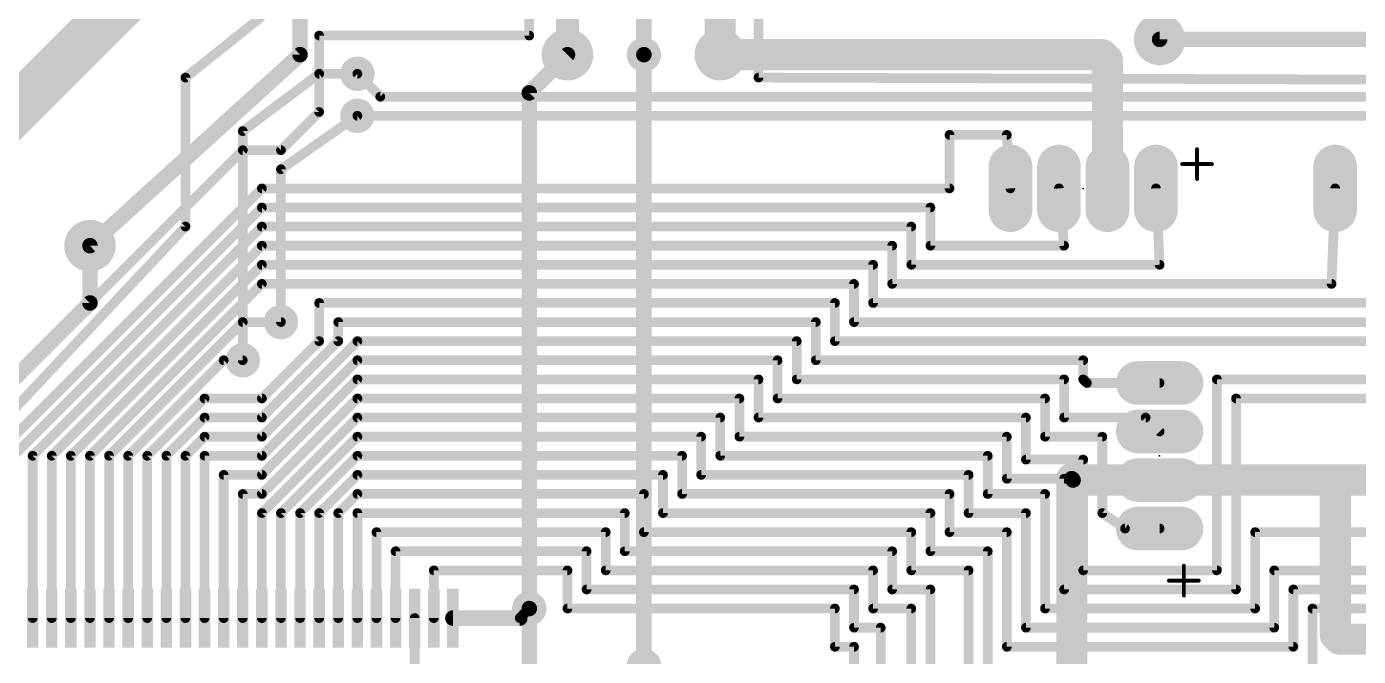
# Model space of a CAD drawing. Extents: x -47 to 149, y 1 to 249.
# Drawn here: x 16.84 to 51.7, y 169.75 to 186.23 of the extents above; entities that cross this region are included whole.
import ezdxf

# ---------------------------------------------------------------- set-up
doc = ezdxf.new("R2010")
doc.units = 0
for name, color, linetype in [('1', 22, 'CONTINUOUS'), ('16', 175, 'CONTINUOUS'), ('17', 82, 'CONTINUOUS'), ('18', 82, 'CONTINUOUS'), ('20', 7, 'CONTINUOUS'), ('21', 253, 'CONTINUOUS'), ('23', 7, 'CONTINUOUS')]:
    doc.layers.add(name, color=color, linetype=linetype)

# ---------------------------------------------------------------- blocks, each defined once
blk = doc.blocks.new('LONGP100')
at = {"const_width": 1}
blk.add_lwpolyline([(-0.5, 0), (0.5, 0)], dxfattribs=at)
at = {"const_width": 0.5}
for points in [[(-0.5, 0.25, 1), (-0.5, -0.25)], [(0.5, -0.25, 1), (0.5, 0.25)]]:
    blk.add_lwpolyline(points, format="xyb", dxfattribs=at)
blk = doc.blocks.new('RECT')
blk.add_solid([(-0.5, -0.5), (0.5, -0.5), (-0.5, 0.5), (0.5, 0.5)])
blk = doc.blocks.new('ROUNDV')
at = {"const_width": 0.5}
blk.add_lwpolyline([(0, -0.25, 1), (0, 0.25, 1), (0, -0.25)], format="xyb", dxfattribs=at)

msp = doc.modelspace()

# ---------------------------------------------------------------- linework, layer by layer
at = {"layer": '1'}
for points, const_width in [([(36, 184.9), (36, 192)], 0.254), ([(30, 186), (30, 190.5)], 0.254), ([(31, 189.5), (31, 185.5)], 0.6096), ([(35, 189.5), (35, 185.5)], 0.8128), ([(33, 185.5), (33, 188.9)], 0.4064), ([(24, 185.5), (24, 187.5)], 0.4064), ([(24.5, 184), (24.5, 186)], 0.254), ([(24.5, 186), (30, 186)], 0.254), ([(68.5, 185.9), (46.5, 185.9)], 0.4064), ([(18.5, 180.5), (24, 185.5)], 0.4064), ([(26.1, 184.4), (25.5, 185)], 0.254), ([(66.8, 184.8), (36, 184.9)], 0.254), ([(59.5, 184.4), (26.1, 184.4)], 0.254), ([(23.5, 183), (24.5, 184)], 0.254), ([(59, 183.9), (25.5, 183.9)], 0.254), ([(41, 182), (41, 183.4)], 0.254), ([(41, 183.4), (42.5, 183.4)], 0.254), ([(42.5, 183.4), (42.595, 182)], 0.254), ([(15, 175.5), (22.5, 183)], 0.254), ([(22.5, 183), (23.5, 183)], 0.254), ([(16, 175), (23, 182)], 0.254), ([(23, 182), (41, 182)], 0.254), ([(43.865, 182), (44, 180.5)], 0.254), ([(46.5, 180), (46.405, 182)], 0.254), ([(51.095, 182), (51, 179.5)], 0.254), ([(16.5, 175), (23, 181.5)], 0.254), ([(40.5, 181.5), (23, 181.5)], 0.254), ([(40.5, 180.5), (40.5, 181.5)], 0.254), ([(17, 175), (23, 181)], 0.254), ([(23, 181), (40, 181)], 0.254), ([(40, 181), (40, 180)], 0.254), ([(23, 180.5), (17.5, 175)], 0.254), ([(39.5, 180.5), (23, 180.5)], 0.254), ([(39.5, 179.5), (39.5, 180.5)], 0.254), ([(44, 180.5), (40.5, 180.5)], 0.254), ([(18, 175), (23, 180)], 0.254), ([(23, 180), (39, 180)], 0.254), ([(39, 180), (39, 179)], 0.254), ([(40, 180), (46.5, 180)], 0.254), ([(18.5, 175), (23, 179.5)], 0.254), ([(23, 179.5), (38.5, 179.5)], 0.254), ([(38.5, 179.5), (38.5, 178.5)], 0.254), ([(51, 179.5), (39.5, 179.5)], 0.254), ([(24.5, 178), (24.5, 179)], 0.254), ([(24.5, 179), (38, 179)], 0.254), ([(38, 179), (38, 178)], 0.254), ([(39, 179), (52, 179)], 0.254), ([(19, 175), (22.5, 178.5)], 0.254), ([(23.5, 178.5), (22.5, 178.5)], 0.254), ([(25, 178), (25, 178.5)], 0.254), ([(25, 178.5), (37.5, 178.5)], 0.254), ([(37.5, 178.5), (37.5, 177.5)], 0.254), ([(38.5, 178.5), (54.5, 178.5)], 0.254), ([(23, 176.5), (24.5, 178)], 0.254), ([(25.5, 178), (23, 175.5)], 0.254), ([(23, 176), (25, 178)], 0.254), ([(37, 178), (25.5, 178)], 0.254), ([(37, 177), (37, 178)], 0.254), ([(38, 178), (57, 178)], 0.254), ([(22, 177.5), (19.5, 175)], 0.254), ([(22.5, 177.5), (22, 177.5)], 0.254), ([(23, 175), (25.5, 177.5)], 0.254), ([(25.5, 177.5), (36.5, 177.5)], 0.254), ([(36.5, 177.5), (36.5, 176.5)], 0.254), ([(37.5, 177.5), (44.5, 177.5)], 0.254), ([(44.5, 177.5), (44.5, 177)], 0.254), ([(23, 174.5), (25.5, 177)], 0.254), ([(25.5, 177), (36, 177)], 0.254), ([(36, 177), (36, 176)], 0.254), ([(44, 177), (37, 177)], 0.254), ([(44, 176), (44, 177)], 0.254), ([(44.5, 177), (44.595, 176.905)], 0.254), ([(48, 172), (48, 177)], 0.254), ([(48, 177), (53.405, 177)], 0.254), ([(44.595, 176.905), (46.5, 176.905)], 0.254), ([(20, 175), (21.5, 176.5)], 0.254), ([(21.5, 176.5), (23, 176.5)], 0.254), ([(25.5, 176.5), (23, 174)], 0.254), ([(35.5, 176.5), (25.5, 176.5)], 0.254), ([(35.5, 175.5), (35.5, 176.5)], 0.254), ([(36.5, 176.5), (43.5, 176.5)], 0.254), ([(43.5, 176.5), (43.5, 175.5)], 0.254), ([(52, 176.5), (48.5, 176.5)], 0.254), ([(48.5, 176.5), (48.5, 171.5)], 0.254), ([(20.5, 175), (21.5, 176)], 0.254), ([(21.5, 176), (23, 176)], 0.254), ([(23, 173.5), (25.5, 176)], 0.254), ([(25.5, 176), (35, 176)], 0.254), ([(35, 176), (35, 175)], 0.254), ([(36, 176), (43, 176)], 0.254), ([(43, 176), (43, 174.9)], 0.254), ([(46.135, 176), (44, 176)], 0.254), ([(46.5, 175.635), (46.135, 176)], 0.254), ([(21.5, 175.5), (21, 175)], 0.254), ([(23, 175.5), (21.5, 175.5)], 0.254), ([(25.5, 175.5), (23.5, 173.5)], 0.254), ([(34.5, 175.5), (25.5, 175.5)], 0.254), ([(34.5, 174.5), (34.5, 175.5)], 0.254), ([(42.5, 175.5), (35.5, 175.5)], 0.254), ([(42.5, 174.4), (42.5, 175.5)], 0.254), ([(43.5, 175.5), (45, 175.5)], 0.254), ([(45, 175.5), (45, 173.5)], 0.254), ([(17, 170.75), (17, 175)], 0.254), ([(17.5, 170.75), (17.5, 175)], 0.254), ([(18, 170.75), (18, 175)], 0.254), ([(18.5, 170.75), (18.5, 175)], 0.254), ([(19, 170.75), (19, 175)], 0.254), ([(19.5, 170.75), (19.5, 175)], 0.254), ([(20, 170.75), (20, 175)], 0.254), ([(20.5, 170.75), (20.5, 175)], 0.254), ([(21, 170.75), (21, 175)], 0.254), ([(21.5, 170.75), (21.5, 175)], 0.254), ([(21.5, 175), (23, 175)], 0.254), ([(24, 173.5), (25.5, 175)], 0.254), ([(25.5, 175), (34, 175)], 0.254), ([(34, 175), (34, 174)], 0.254), ([(35, 175), (42, 175)], 0.254), ([(42, 175), (42, 174)], 0.254), ([(43, 174.9), (44.5, 174.9)], 0.254), ([(44.5, 174.9), (44.5, 172)], 0.254), ([(22, 170.75), (22, 174.5)], 0.254), ([(22, 174.5), (23, 174.5)], 0.254), ([(25.5, 174.5), (24.5, 173.5)], 0.254), ([(33.5, 174.5), (25.5, 174.5)], 0.254), ([(33.5, 173.5), (33.5, 174.5)], 0.254), ([(41.5, 174.5), (34.5, 174.5)], 0.254), ([(41.5, 173.5), (41.5, 174.5)], 0.254), ([(44, 174.4), (42.5, 174.4)], 0.254), ([(44, 171.5), (44, 174.4)], 0.254), ([(22.5, 170.75), (22.5, 174)], 0.254), ([(23, 174), (22.5, 174)], 0.254), ([(25, 173.5), (25.5, 174)], 0.254), ([(25.5, 174), (33, 174)], 0.254), ([(33, 174), (33, 173)], 0.254), ([(34, 174), (41, 174)], 0.254), ([(41, 174), (41, 173)], 0.254), ([(42, 174), (43.5, 174)], 0.254), ([(43.5, 174), (43.5, 171)], 0.254), ([(23, 170.75), (23, 173.5)], 0.254), ([(23.5, 173.5), (23.5, 170.75)], 0.254), ([(24, 170.75), (24, 173.5)], 0.254), ([(24.5, 173.5), (24.5, 170.75)], 0.254), ([(25, 170.75), (25, 173.5)], 0.254), ([(32.5, 173.5), (25.5, 173.5)], 0.254), ([(25.5, 173.5), (25.5, 170.75)], 0.254), ([(32.5, 172.5), (32.5, 173.5)], 0.254), ([(40.5, 173.5), (33.5, 173.5)], 0.254), ([(40.5, 172.5), (40.5, 173.5)], 0.254), ([(43, 173.5), (41.5, 173.5)], 0.254), ([(43, 170.5), (43, 173.5)], 0.254), ([(45, 173.5), (45.595, 173.095)], 0.254), ([(26, 170.75), (26, 173)], 0.254), ([(26, 173), (32, 173)], 0.254), ([(32, 173), (32, 172)], 0.254), ([(33, 173), (40, 173)], 0.254), ([(40, 173), (40, 172)], 0.254), ([(41, 173), (42.5, 173)], 0.254), ([(42.5, 173), (42.5, 170)], 0.254), ([(45.595, 173.095), (46.5, 173.095)], 0.254), ([(49, 171), (49, 173)], 0.254), ([(49, 173), (53.405, 173)], 0.254), ([(26.5, 170.75), (26.5, 172.5)], 0.254), ([(26.5, 172.5), (31.5, 172.5)], 0.254), ([(31.5, 172.5), (31.5, 171.5)], 0.254), ([(39.5, 172.5), (32.5, 172.5)], 0.254), ([(39.5, 171.5), (39.5, 172.5)], 0.254), ([(42, 172.5), (40.5, 172.5)], 0.254), ([(42, 169.5), (42, 172.5)], 0.254), ([(31, 172), (27.5, 172)], 0.254), ([(27.5, 172), (27.5, 170.75)], 0.254), ([(31, 171), (31, 172)], 0.254), ([(32, 172), (39, 172)], 0.254), ([(39, 172), (39, 171)], 0.254), ([(40, 172), (41.5, 172)], 0.254), ([(41.5, 172), (41.5, 168.095)], 0.254), ([(44.5, 172), (48, 172)], 0.254), ([(55, 172), (49.5, 172)], 0.254), ([(49.5, 172), (49.5, 170.5)], 0.254), ([(31.5, 171.5), (38.5, 171.5)], 0.254), ([(38.5, 171.5), (38.5, 170.5)], 0.254), ([(40.5, 171.5), (39.5, 171.5)], 0.254), ([(40.5, 167.2), (40.5, 171.5)], 0.254), ([(48.5, 171.5), (44, 171.5)], 0.254), ([(50, 170), (50, 171.5)], 0.254), ([(50, 171.5), (55.5, 171.5)], 0.254), ([(30, 167), (30, 171)], 0.4064), ([(27, 170.75), (27, 169)], 0.254), ([(29.75, 170.75), (28, 170.75)], 0.4064), ([(30, 171), (29.75, 170.75)], 0.254), ([(38, 171), (31, 171)], 0.254), ([(38, 170), (38, 171)], 0.254), ([(39, 171), (40, 171)], 0.254), ([(40, 171), (40, 167)], 0.254), ([(43.5, 171), (49, 171)], 0.254), ([(56, 171), (50.5, 171)], 0.254), ([(50.5, 171), (50.5, 169.5)], 0.254), ([(38.5, 170.5), (39.2, 170.5)], 0.254), ([(39.2, 167.2), (39.2, 170.5)], 0.254), ([(49.5, 170.5), (43, 170.5)], 0.254), ([(38.5, 170), (38, 170)], 0.254), ([(38.5, 166.5), (38.5, 170)], 0.254), ([(42.5, 170), (50, 170)], 0.254)]:
    msp.add_lwpolyline(points, dxfattribs=dict(at, const_width=const_width))
for points, const_width in [([(24.5635, 186, 1), (24.4365, 186)], 0.127), ([(24.5, 186.0635, 1), (24.5, 185.9365)], 0.127), ([(29.9365, 186, 1), (30.0635, 186)], 0.127), ([(30, 185.9365, 1), (30, 186.0635)], 0.127), ([(46.5, 186.0016, 1), (46.5, 185.7984)], 0.2032), ([(23.8984, 185.5, 1), (24.1016, 185.5)], 0.2032), ([(24.0683, 185.4248, 1), (23.9317, 185.5752)], 0.2032), ([(30.8476, 185.5, 1), (31.1524, 185.5)], 0.3048), ([(32.8984, 185.5, 1), (33.1016, 185.5)], 0.2032), ([(34.7968, 185.5, 1), (35.2032, 185.5)], 0.4064), ([(25.5449, 185.0449, 1), (25.4551, 184.9551)], 0.127), ([(36.0002, 184.9635, 1), (35.9998, 184.8365)], 0.127), ([(35.9365, 184.9, 1), (36.0635, 184.9)], 0.127), ([(26.1, 184.4635, 1), (26.1, 184.3365)], 0.127), ([(26.0551, 184.3551, 1), (26.1449, 184.4449)], 0.127), ([(24.4365, 184, 1), (24.5635, 184)], 0.127), ([(24.5449, 183.9551, 1), (24.4551, 184.0449)], 0.127), ([(25.5, 183.9635, 1), (25.5, 183.8365)], 0.127), ([(41.0635, 183.4, 1), (40.9365, 183.4)], 0.127), ([(41, 183.4635, 1), (41, 183.3365)], 0.127), ([(42.5634, 183.4043, 1), (42.4366, 183.3957)], 0.127), ([(42.5, 183.3365, 1), (42.5, 183.4635)], 0.127), ([(22.5, 183.0635, 1), (22.5, 182.9365)], 0.127), ([(22.5449, 182.9551, 1), (22.4551, 183.0449)], 0.127), ([(23.4551, 183.0449, 1), (23.5449, 182.9551)], 0.127), ([(23.5, 182.9365, 1), (23.5, 183.0635)], 0.127), ([(23, 182.0635, 1), (23, 181.9365)], 0.127), ([(23.0449, 181.9551, 1), (22.9551, 182.0449)], 0.127), ([(40.9365, 182, 1), (41.0635, 182)], 0.127), ([(41, 181.9365, 1), (41, 182.0635)], 0.127), ([(42.5316, 181.9957, 1), (42.6584, 182.0043)], 0.127), ([(43.9282, 182.0057, 1), (43.8018, 181.9943)], 0.127), ([(46.4684, 182.003, 1), (46.3416, 181.997)], 0.127), ([(51.1585, 181.9976, 1), (51.0315, 182.0024)], 0.127), ([(23, 181.5635, 1), (23, 181.4365)], 0.127), ([(23.0449, 181.4551, 1), (22.9551, 181.5449)], 0.127), ([(40.5635, 181.5, 1), (40.4365, 181.5)], 0.127), ([(40.5, 181.4365, 1), (40.5, 181.5635)], 0.127), ([(23, 181.0635, 1), (23, 180.9365)], 0.127), ([(23.0449, 180.9551, 1), (22.9551, 181.0449)], 0.127), ([(40.0635, 181, 1), (39.9365, 181)], 0.127), ([(40, 180.9365, 1), (40, 181.0635)], 0.127), ([(18.4317, 180.5752, 1), (18.5683, 180.4248)], 0.2032), ([(23, 180.5635, 1), (23, 180.4365)], 0.127), ([(23.0449, 180.4551, 1), (22.9551, 180.5449)], 0.127), ([(39.5635, 180.5, 1), (39.4365, 180.5)], 0.127), ([(39.5, 180.4365, 1), (39.5, 180.5635)], 0.127), ([(40.5, 180.5635, 1), (40.5, 180.4365)], 0.127), ([(44, 180.4365, 1), (44, 180.5635)], 0.127), ([(40.4365, 180.5, 1), (40.5635, 180.5)], 0.127), ([(43.9368, 180.4943, 1), (44.0632, 180.5057)], 0.127), ([(23, 180.0635, 1), (23, 179.9365)], 0.127), ([(23.0449, 179.9551, 1), (22.9551, 180.0449)], 0.127), ([(39.0635, 180, 1), (38.9365, 180)], 0.127), ([(39, 179.9365, 1), (39, 180.0635)], 0.127), ([(40, 180.0635, 1), (40, 179.9365)], 0.127), ([(39.9365, 180, 1), (40.0635, 180)], 0.127), ([(46.4366, 179.997, 1), (46.5634, 180.003)], 0.127), ([(46.5, 179.9365, 1), (46.5, 180.0635)], 0.127), ([(23, 179.5635, 1), (23, 179.4365)], 0.127), ([(23.0449, 179.4551, 1), (22.9551, 179.5449)], 0.127), ([(38.5635, 179.5, 1), (38.4365, 179.5)], 0.127), ([(38.5, 179.4365, 1), (38.5, 179.5635)], 0.127), ([(39.5, 179.5635, 1), (39.5, 179.4365)], 0.127), ([(39.4365, 179.5, 1), (39.5635, 179.5)], 0.127), ([(50.9365, 179.5024, 1), (51.0635, 179.4976)], 0.127), ([(51, 179.4365, 1), (51, 179.5635)], 0.127), ([(24.5635, 179, 1), (24.4365, 179)], 0.127), ([(24.5, 179.0635, 1), (24.5, 178.9365)], 0.127), ([(38.0635, 179, 1), (37.9365, 179)], 0.127), ([(38, 178.9365, 1), (38, 179.0635)], 0.127), ([(39, 179.0635, 1), (39, 178.9365)], 0.127), ([(38.9365, 179, 1), (39.0635, 179)], 0.127), ([(22.5, 178.5635, 1), (22.5, 178.4365)], 0.127), ([(22.5449, 178.4551, 1), (22.4551, 178.5449)], 0.127), ([(23.5, 178.4365, 1), (23.5, 178.5635)], 0.127), ([(25.0635, 178.5, 1), (24.9365, 178.5)], 0.127), ([(25, 178.5635, 1), (25, 178.4365)], 0.127), ([(37.5635, 178.5, 1), (37.4365, 178.5)], 0.127), ([(37.5, 178.4365, 1), (37.5, 178.5635)], 0.127), ([(38.5, 178.5635, 1), (38.5, 178.4365)], 0.127), ([(38.4365, 178.5, 1), (38.5635, 178.5)], 0.127), ([(24.4365, 178, 1), (24.5635, 178)], 0.127), ([(24.5449, 177.9551, 1), (24.4551, 178.0449)], 0.127), ([(24.9365, 178, 1), (25.0635, 178)], 0.127), ([(25.0449, 177.9551, 1), (24.9551, 178.0449)], 0.127), ([(25.5, 178.0635, 1), (25.5, 177.9365)], 0.127), ([(25.5449, 177.9551, 1), (25.4551, 178.0449)], 0.127), ([(37.0635, 178, 1), (36.9365, 178)], 0.127), ([(37, 177.9365, 1), (37, 178.0635)], 0.127), ([(38, 178.0635, 1), (38, 177.9365)], 0.127), ([(37.9365, 178, 1), (38.0635, 178)], 0.127), ([(22, 177.5635, 1), (22, 177.4365)], 0.127), ([(22.0449, 177.4551, 1), (21.9551, 177.5449)], 0.127), ([(22.5, 177.4365, 1), (22.5, 177.5635)], 0.127), ([(25.5, 177.5635, 1), (25.5, 177.4365)], 0.127), ([(25.5449, 177.4551, 1), (25.4551, 177.5449)], 0.127), ([(36.5635, 177.5, 1), (36.4365, 177.5)], 0.127), ([(36.5, 177.4365, 1), (36.5, 177.5635)], 0.127), ([(37.5, 177.5635, 1), (37.5, 177.4365)], 0.127), ([(37.4365, 177.5, 1), (37.5635, 177.5)], 0.127), ([(44.5635, 177.5, 1), (44.4365, 177.5)], 0.127), ([(44.5, 177.4365, 1), (44.5, 177.5635)], 0.127), ([(25.5, 177.0635, 1), (25.5, 176.9365)], 0.127), ([(25.5449, 176.9551, 1), (25.4551, 177.0449)], 0.127), ([(36.0635, 177, 1), (35.9365, 177)], 0.127), ([(36, 176.9365, 1), (36, 177.0635)], 0.127), ([(37, 177.0635, 1), (37, 176.9365)], 0.127), ([(44.0635, 177, 1), (43.9365, 177)], 0.127), ([(44, 176.9365, 1), (44, 177.0635)], 0.127), ([(44.5449, 177.0449, 1), (44.4551, 176.9551)], 0.127), ([(48.0635, 177, 1), (47.9365, 177)], 0.127), ([(48, 177.0635, 1), (48, 176.9365)], 0.127), ([(36.9365, 177, 1), (37.0635, 177)], 0.127), ([(44.4365, 177, 1), (44.5635, 177)], 0.127), ([(44.595, 176.9685, 1), (44.595, 176.8415)], 0.127), ([(44.5501, 176.8601, 1), (44.6399, 176.9499)], 0.127), ([(46.5, 176.8415, 1), (46.5, 176.9685)], 0.127), ([(21.5, 176.5635, 1), (21.5, 176.4365)], 0.127), ([(21.5449, 176.4551, 1), (21.4551, 176.5449)], 0.127), ([(22.9551, 176.5449, 1), (23.0449, 176.4551)], 0.127), ([(23, 176.4365, 1), (23, 176.5635)], 0.127), ([(25.5, 176.5635, 1), (25.5, 176.4365)], 0.127), ([(25.5449, 176.4551, 1), (25.4551, 176.5449)], 0.127), ([(35.5635, 176.5, 1), (35.4365, 176.5)], 0.127), ([(35.5, 176.4365, 1), (35.5, 176.5635)], 0.127), ([(36.5, 176.5635, 1), (36.5, 176.4365)], 0.127), ([(36.4365, 176.5, 1), (36.5635, 176.5)], 0.127), ([(43.5635, 176.5, 1), (43.4365, 176.5)], 0.127), ([(43.5, 176.4365, 1), (43.5, 176.5635)], 0.127), ([(48.5, 176.5635, 1), (48.5, 176.4365)], 0.127), ([(48.5635, 176.5, 1), (48.4365, 176.5)], 0.127), ([(21.5, 176.0635, 1), (21.5, 175.9365)], 0.127), ([(21.5449, 175.9551, 1), (21.4551, 176.0449)], 0.127), ([(22.9551, 176.0449, 1), (23.0449, 175.9551)], 0.127), ([(23, 175.9365, 1), (23, 176.0635)], 0.127), ([(25.5, 176.0635, 1), (25.5, 175.9365)], 0.127), ([(25.5449, 175.9551, 1), (25.4551, 176.0449)], 0.127), ([(35.0635, 176, 1), (34.9365, 176)], 0.127), ([(35, 175.9365, 1), (35, 176.0635)], 0.127), ([(36, 176.0635, 1), (36, 175.9365)], 0.127), ([(35.9365, 176, 1), (36.0635, 176)], 0.127), ([(43.0635, 176, 1), (42.9365, 176)], 0.127), ([(43, 175.9365, 1), (43, 176.0635)], 0.127), ([(44, 176.0635, 1), (44, 175.9365)], 0.127), ([(43.9365, 176, 1), (44.0635, 176)], 0.127), ([(46.1799, 176.0449, 1), (46.0901, 175.9551)], 0.127), ([(46.135, 175.9365, 1), (46.135, 176.0635)], 0.127), ([(46.4551, 175.5901, 1), (46.5449, 175.6799)], 0.127), ([(21.5, 175.5635, 1), (21.5, 175.4365)], 0.127), ([(21.5449, 175.4551, 1), (21.4551, 175.5449)], 0.127), ([(22.9551, 175.5449, 1), (23.0449, 175.4551)], 0.127), ([(23, 175.4365, 1), (23, 175.5635)], 0.127), ([(25.5, 175.5635, 1), (25.5, 175.4365)], 0.127), ([(25.5449, 175.4551, 1), (25.4551, 175.5449)], 0.127), ([(34.5635, 175.5, 1), (34.4365, 175.5)], 0.127), ([(34.5, 175.4365, 1), (34.5, 175.5635)], 0.127), ([(35.5, 175.5635, 1), (35.5, 175.4365)], 0.127), ([(35.4365, 175.5, 1), (35.5635, 175.5)], 0.127), ([(42.5635, 175.5, 1), (42.4365, 175.5)], 0.127), ([(42.5, 175.4365, 1), (42.5, 175.5635)], 0.127), ([(43.5, 175.5635, 1), (43.5, 175.4365)], 0.127), ([(43.4365, 175.5, 1), (43.5635, 175.5)], 0.127), ([(45.0635, 175.5, 1), (44.9365, 175.5)], 0.127), ([(45, 175.4365, 1), (45, 175.5635)], 0.127), ([(17.0635, 175, 1), (16.9365, 175)], 0.127), ([(16.9551, 175.0449, 1), (17.0449, 174.9551)], 0.127), ([(17.5635, 175, 1), (17.4365, 175)], 0.127), ([(17.4551, 175.0449, 1), (17.5449, 174.9551)], 0.127), ([(18.0635, 175, 1), (17.9365, 175)], 0.127), ([(17.9551, 175.0449, 1), (18.0449, 174.9551)], 0.127), ([(18.5635, 175, 1), (18.4365, 175)], 0.127), ([(18.4551, 175.0449, 1), (18.5449, 174.9551)], 0.127), ([(19.0635, 175, 1), (18.9365, 175)], 0.127), ([(18.9551, 175.0449, 1), (19.0449, 174.9551)], 0.127), ([(19.5635, 175, 1), (19.4365, 175)], 0.127), ([(19.4551, 175.0449, 1), (19.5449, 174.9551)], 0.127), ([(20.0635, 175, 1), (19.9365, 175)], 0.127), ([(19.9551, 175.0449, 1), (20.0449, 174.9551)], 0.127), ([(20.5635, 175, 1), (20.4365, 175)], 0.127), ([(20.4551, 175.0449, 1), (20.5449, 174.9551)], 0.127), ([(21.0635, 175, 1), (20.9365, 175)], 0.127), ([(20.9551, 175.0449, 1), (21.0449, 174.9551)], 0.127), ([(21.5635, 175, 1), (21.4365, 175)], 0.127), ([(21.5, 175.0635, 1), (21.5, 174.9365)], 0.127), ([(22.9551, 175.0449, 1), (23.0449, 174.9551)], 0.127), ([(23, 174.9365, 1), (23, 175.0635)], 0.127), ([(25.5, 175.0635, 1), (25.5, 174.9365)], 0.127), ([(25.5449, 174.9551, 1), (25.4551, 175.0449)], 0.127), ([(34.0635, 175, 1), (33.9365, 175)], 0.127), ([(34, 174.9365, 1), (34, 175.0635)], 0.127), ([(35, 175.0635, 1), (35, 174.9365)], 0.127), ([(34.9365, 175, 1), (35.0635, 175)], 0.127), ([(42.0635, 175, 1), (41.9365, 175)], 0.127), ([(42, 174.9365, 1), (42, 175.0635)], 0.127), ([(43, 174.9635, 1), (43, 174.8365)], 0.127), ([(44.5635, 174.9, 1), (44.4365, 174.9)], 0.127), ([(44.5, 174.8365, 1), (44.5, 174.9635)], 0.127), ([(42.9365, 174.9, 1), (43.0635, 174.9)], 0.127), ([(22.0635, 174.5, 1), (21.9365, 174.5)], 0.127), ([(22, 174.5635, 1), (22, 174.4365)], 0.127), ([(22.9551, 174.5449, 1), (23.0449, 174.4551)], 0.127), ([(23, 174.4365, 1), (23, 174.5635)], 0.127), ([(25.5, 174.5635, 1), (25.5, 174.4365)], 0.127), ([(25.5449, 174.4551, 1), (25.4551, 174.5449)], 0.127), ([(33.5635, 174.5, 1), (33.4365, 174.5)], 0.127), ([(33.5, 174.4365, 1), (33.5, 174.5635)], 0.127), ([(34.5, 174.5635, 1), (34.5, 174.4365)], 0.127), ([(34.4365, 174.5, 1), (34.5635, 174.5)], 0.127), ([(41.5635, 174.5, 1), (41.4365, 174.5)], 0.127), ([(41.5, 174.4365, 1), (41.5, 174.5635)], 0.127), ([(42.5, 174.4635, 1), (42.5, 174.3365)], 0.127), ([(42.4365, 174.4, 1), (42.5635, 174.4)], 0.127), ([(44.0635, 174.4, 1), (43.9365, 174.4)], 0.127), ([(44, 174.3365, 1), (44, 174.4635)], 0.127), ([(22.5635, 174, 1), (22.4365, 174)], 0.127), ([(22.5, 174.0635, 1), (22.5, 173.9365)], 0.127), ([(22.9551, 174.0449, 1), (23.0449, 173.9551)], 0.127), ([(23, 173.9365, 1), (23, 174.0635)], 0.127), ([(25.5, 174.0635, 1), (25.5, 173.9365)], 0.127), ([(25.5449, 173.9551, 1), (25.4551, 174.0449)], 0.127), ([(33.0635, 174, 1), (32.9365, 174)], 0.127), ([(33, 173.9365, 1), (33, 174.0635)], 0.127), ([(34, 174.0635, 1), (34, 173.9365)], 0.127), ([(33.9365, 174, 1), (34.0635, 174)], 0.127), ([(41.0635, 174, 1), (40.9365, 174)], 0.127), ([(41, 173.9365, 1), (41, 174.0635)], 0.127), ([(42, 174.0635, 1), (42, 173.9365)], 0.127), ([(41.9365, 174, 1), (42.0635, 174)], 0.127), ([(43.5635, 174, 1), (43.4365, 174)], 0.127), ([(43.5, 173.9365, 1), (43.5, 174.0635)], 0.127), ([(23.0635, 173.5, 1), (22.9365, 173.5)], 0.127), ([(22.9551, 173.5449, 1), (23.0449, 173.4551)], 0.127), ([(23.5635, 173.5, 1), (23.4365, 173.5)], 0.127), ([(23.4551, 173.5449, 1), (23.5449, 173.4551)], 0.127), ([(24.0635, 173.5, 1), (23.9365, 173.5)], 0.127), ([(23.9551, 173.5449, 1), (24.0449, 173.4551)], 0.127), ([(24.5635, 173.5, 1), (24.4365, 173.5)], 0.127), ([(24.4551, 173.5449, 1), (24.5449, 173.4551)], 0.127), ([(25.0635, 173.5, 1), (24.9365, 173.5)], 0.127), ([(24.9551, 173.5449, 1), (25.0449, 173.4551)], 0.127), ([(25.5, 173.5635, 1), (25.5, 173.4365)], 0.127), ([(25.5635, 173.5, 1), (25.4365, 173.5)], 0.127), ([(32.5635, 173.5, 1), (32.4365, 173.5)], 0.127), ([(32.5, 173.4365, 1), (32.5, 173.5635)], 0.127), ([(33.5, 173.5635, 1), (33.5, 173.4365)], 0.127), ([(40.5635, 173.5, 1), (40.4365, 173.5)], 0.127), ([(40.5, 173.4365, 1), (40.5, 173.5635)], 0.127), ([(41.5, 173.5635, 1), (41.5, 173.4365)], 0.127), ([(43.0635, 173.5, 1), (42.9365, 173.5)], 0.127), ([(43, 173.4365, 1), (43, 173.5635)], 0.127), ([(45.0357, 173.5525, 1), (44.9643, 173.4475)], 0.127), ([(33.4365, 173.5, 1), (33.5635, 173.5)], 0.127), ([(41.4365, 173.5, 1), (41.5635, 173.5)], 0.127), ([(44.9365, 173.5, 1), (45.0635, 173.5)], 0.127), ([(26.0635, 173, 1), (25.9365, 173)], 0.127), ([(26, 173.0635, 1), (26, 172.9365)], 0.127), ([(32.0635, 173, 1), (31.9365, 173)], 0.127), ([(32, 172.9365, 1), (32, 173.0635)], 0.127), ([(33, 173.0635, 1), (33, 172.9365)], 0.127), ([(32.9365, 173, 1), (33.0635, 173)], 0.127), ([(40.0635, 173, 1), (39.9365, 173)], 0.127), ([(40, 172.9365, 1), (40, 173.0635)], 0.127), ([(41, 173.0635, 1), (41, 172.9365)], 0.127), ([(40.9365, 173, 1), (41.0635, 173)], 0.127), ([(42.5635, 173, 1), (42.4365, 173)], 0.127), ([(42.5, 172.9365, 1), (42.5, 173.0635)], 0.127), ([(45.595, 173.1585, 1), (45.595, 173.0315)], 0.127), ([(45.5593, 173.0425, 1), (45.6307, 173.1475)], 0.127), ([(46.5, 173.0315, 1), (46.5, 173.1585)], 0.127), ([(49.0635, 173, 1), (48.9365, 173)], 0.127), ([(49, 173.0635, 1), (49, 172.9365)], 0.127), ([(26.5635, 172.5, 1), (26.4365, 172.5)], 0.127), ([(26.5, 172.5635, 1), (26.5, 172.4365)], 0.127), ([(31.5635, 172.5, 1), (31.4365, 172.5)], 0.127), ([(31.5, 172.4365, 1), (31.5, 172.5635)], 0.127), ([(32.5, 172.5635, 1), (32.5, 172.4365)], 0.127), ([(32.4365, 172.5, 1), (32.5635, 172.5)], 0.127), ([(39.5635, 172.5, 1), (39.4365, 172.5)], 0.127), ([(39.5, 172.4365, 1), (39.5, 172.5635)], 0.127), ([(40.5, 172.5635, 1), (40.5, 172.4365)], 0.127), ([(40.4365, 172.5, 1), (40.5635, 172.5)], 0.127), ([(42.0635, 172.5, 1), (41.9365, 172.5)], 0.127), ([(42, 172.4365, 1), (42, 172.5635)], 0.127), ([(27.5, 172.0635, 1), (27.5, 171.9365)], 0.127), ([(27.5635, 172, 1), (27.4365, 172)], 0.127), ([(31.0635, 172, 1), (30.9365, 172)], 0.127), ([(31, 171.9365, 1), (31, 172.0635)], 0.127), ([(32, 172.0635, 1), (32, 171.9365)], 0.127), ([(31.9365, 172, 1), (32.0635, 172)], 0.127), ([(39.0635, 172, 1), (38.9365, 172)], 0.127), ([(39, 171.9365, 1), (39, 172.0635)], 0.127), ([(40, 172.0635, 1), (40, 171.9365)], 0.127), ([(39.9365, 172, 1), (40.0635, 172)], 0.127), ([(41.5635, 172, 1), (41.4365, 172)], 0.127), ([(41.5, 171.9365, 1), (41.5, 172.0635)], 0.127), ([(44.5, 172.0635, 1), (44.5, 171.9365)], 0.127), ([(44.4365, 172, 1), (44.5635, 172)], 0.127), ([(47.9365, 172, 1), (48.0635, 172)], 0.127), ([(48, 171.9365, 1), (48, 172.0635)], 0.127), ([(49.5, 172.0635, 1), (49.5, 171.9365)], 0.127), ([(49.5635, 172, 1), (49.4365, 172)], 0.127), ([(31.5, 171.5635, 1), (31.5, 171.4365)], 0.127), ([(31.4365, 171.5, 1), (31.5635, 171.5)], 0.127), ([(38.5635, 171.5, 1), (38.4365, 171.5)], 0.127), ([(38.5, 171.4365, 1), (38.5, 171.5635)], 0.127), ([(39.5, 171.5635, 1), (39.5, 171.4365)], 0.127), ([(39.4365, 171.5, 1), (39.5635, 171.5)], 0.127), ([(40.5635, 171.5, 1), (40.4365, 171.5)], 0.127), ([(40.5, 171.4365, 1), (40.5, 171.5635)], 0.127), ([(44, 171.5635, 1), (44, 171.4365)], 0.127), ([(43.9365, 171.5, 1), (44.0635, 171.5)], 0.127), ([(48.4365, 171.5, 1), (48.5635, 171.5)], 0.127), ([(48.5, 171.4365, 1), (48.5, 171.5635)], 0.127), ([(50.0635, 171.5, 1), (49.9365, 171.5)], 0.127), ([(50, 171.5635, 1), (50, 171.4365)], 0.127), ([(30.1016, 171, 1), (29.8984, 171)], 0.2032), ([(16.9365, 170.75, 1), (17.0635, 170.75)], 0.127), ([(17.4365, 170.75, 1), (17.5635, 170.75)], 0.127), ([(17.9365, 170.75, 1), (18.0635, 170.75)], 0.127), ([(18.4365, 170.75, 1), (18.5635, 170.75)], 0.127), ([(18.9365, 170.75, 1), (19.0635, 170.75)], 0.127), ([(19.4365, 170.75, 1), (19.5635, 170.75)], 0.127), ([(19.9365, 170.75, 1), (20.0635, 170.75)], 0.127), ([(20.4365, 170.75, 1), (20.5635, 170.75)], 0.127), ([(20.9365, 170.75, 1), (21.0635, 170.75)], 0.127), ([(21.4365, 170.75, 1), (21.5635, 170.75)], 0.127), ([(21.9365, 170.75, 1), (22.0635, 170.75)], 0.127), ([(22.4365, 170.75, 1), (22.5635, 170.75)], 0.127), ([(22.9365, 170.75, 1), (23.0635, 170.75)], 0.127), ([(23.4365, 170.75, 1), (23.5635, 170.75)], 0.127), ([(23.9365, 170.75, 1), (24.0635, 170.75)], 0.127), ([(24.4365, 170.75, 1), (24.5635, 170.75)], 0.127), ([(24.9365, 170.75, 1), (25.0635, 170.75)], 0.127), ([(25.4365, 170.75, 1), (25.5635, 170.75)], 0.127), ([(25.9365, 170.75, 1), (26.0635, 170.75)], 0.127), ([(26.4365, 170.75, 1), (26.5635, 170.75)], 0.127), ([(27.0635, 170.75, 1), (26.9365, 170.75)], 0.127), ([(27.4365, 170.75, 1), (27.5635, 170.75)], 0.127), ([(28, 170.8516, 1), (28, 170.6484)], 0.2032), ([(29.7051, 170.7949, 1), (29.7949, 170.7051)], 0.127), ([(29.75, 170.6484, 1), (29.75, 170.8516)], 0.2032), ([(30.0449, 170.9551, 1), (29.9551, 171.0449)], 0.127), ([(31, 171.0635, 1), (31, 170.9365)], 0.127), ([(30.9365, 171, 1), (31.0635, 171)], 0.127), ([(38.0635, 171, 1), (37.9365, 171)], 0.127), ([(38, 170.9365, 1), (38, 171.0635)], 0.127), ([(39, 171.0635, 1), (39, 170.9365)], 0.127), ([(38.9365, 171, 1), (39.0635, 171)], 0.127), ([(40.0635, 171, 1), (39.9365, 171)], 0.127), ([(40, 170.9365, 1), (40, 171.0635)], 0.127), ([(43.5, 171.0635, 1), (43.5, 170.9365)], 0.127), ([(43.4365, 171, 1), (43.5635, 171)], 0.127), ([(48.9365, 171, 1), (49.0635, 171)], 0.127), ([(49, 170.9365, 1), (49, 171.0635)], 0.127), ([(50.5, 171.0635, 1), (50.5, 170.9365)], 0.127), ([(50.5635, 171, 1), (50.4365, 171)], 0.127), ([(38.5, 170.5635, 1), (38.5, 170.4365)], 0.127), ([(38.4365, 170.5, 1), (38.5635, 170.5)], 0.127), ([(39.2635, 170.5, 1), (39.1365, 170.5)], 0.127), ([(39.2, 170.4365, 1), (39.2, 170.5635)], 0.127), ([(43, 170.5635, 1), (43, 170.4365)], 0.127), ([(42.9365, 170.5, 1), (43.0635, 170.5)], 0.127), ([(49.4365, 170.5, 1), (49.5635, 170.5)], 0.127), ([(49.5, 170.4365, 1), (49.5, 170.5635)], 0.127), ([(38, 170.0635, 1), (38, 169.9365)], 0.127), ([(38.5635, 170, 1), (38.4365, 170)], 0.127), ([(38.5, 169.9365, 1), (38.5, 170.0635)], 0.127), ([(42.5, 170.0635, 1), (42.5, 169.9365)], 0.127), ([(50, 169.9365, 1), (50, 170.0635)], 0.127), ([(37.9365, 170, 1), (38.0635, 170)], 0.127), ([(42.4365, 170, 1), (42.5635, 170)], 0.127), ([(49.9365, 170, 1), (50.0635, 170)], 0.127)]:
    msp.add_lwpolyline(points, format="xyb", dxfattribs=dict(at, const_width=const_width))
at = {"layer": '16'}
for points, const_width in [([(16.2, 183.7), (30.1, 197.6)], 1.27), ([(46.5, 188.5), (46.5, 185.9)], 0.4064), ([(23, 186.5), (21, 184.9)], 0.254), ([(35, 185.5), (45, 185.5)], 0.8128), ([(45, 185.5), (45.135, 185.365)], 0.8128), ([(31, 185.5), (30, 184.5)], 0.4064), ([(33, 169.5), (33, 185.5)], 0.4064), ([(45.135, 185.365), (45.135, 182)], 0.8128), ([(24.5, 185), (22.5, 183.5)], 0.254), ([(25.5, 185), (24.5, 185)], 0.254), ([(21, 184.9), (21, 181)], 0.254), ([(30, 171), (30, 184.5)], 0.4064), ([(25.5, 183.9), (23.5, 182.5)], 0.254), ([(22.5, 183.5), (22.5, 177.5)], 0.254), ([(23.5, 182.5), (23.5, 178.5)], 0.254), ([(21, 181), (13.5, 173)], 0.254), ([(18.5, 179), (18.5, 180.5)], 0.4064), ([(12.5, 173), (18.5, 179)], 0.4064), ([(44.2, 168.065), (44.2, 174.4)], 0.8128), ([(44.235, 174.365), (46.5, 174.365)], 0.8128), ([(46.5, 174.365), (51.1, 174.365)], 0.8128), ([(51.1, 174.365), (53.5, 174.365)], 0.8128), ([(51.1, 170.3), (51.1, 174.365)], 0.8128), ([(44.2, 174.4), (44.235, 174.365)], 0.4064), ([(51.2, 170.2), (51.1, 170.3)], 0.8128), ([(53.1, 170.2), (51.2, 170.2)], 0.8128)]:
    msp.add_lwpolyline(points, dxfattribs=dict(at, const_width=const_width))
for points, const_width in [([(35, 185.7032, 1), (35, 185.2968)], 0.4064), ([(45.1437, 185.6437, 1), (44.8563, 185.3563)], 0.4064), ([(45, 185.2968, 1), (45, 185.7032)], 0.4064), ([(46.3984, 185.9, 1), (46.6016, 185.9)], 0.2032), ([(31.0718, 185.4282, 1), (30.9282, 185.5718)], 0.2032), ([(33.1016, 185.5, 1), (32.8984, 185.5)], 0.2032), ([(45.3382, 185.365, 1), (44.9318, 185.365)], 0.4064), ([(44.9913, 185.2213, 1), (45.2787, 185.5087)], 0.4064), ([(24.5, 185.0635, 1), (24.5, 184.9365)], 0.127), ([(24.5381, 184.9492, 1), (24.4619, 185.0508)], 0.127), ([(25.5, 184.9365, 1), (25.5, 185.0635)], 0.127), ([(21.0635, 184.9, 1), (20.9365, 184.9)], 0.127), ([(20.9603, 184.9496, 1), (21.0397, 184.8504)], 0.127), ([(30.1016, 184.5, 1), (29.8984, 184.5)], 0.2032), ([(29.9282, 184.5718, 1), (30.0718, 184.4282)], 0.2032), ([(25.5364, 183.848, 1), (25.4636, 183.952)], 0.127), ([(22.5635, 183.5, 1), (22.4365, 183.5)], 0.127), ([(22.4619, 183.5508, 1), (22.5381, 183.4492)], 0.127), ([(23.5635, 182.5, 1), (23.4365, 182.5)], 0.127), ([(23.4636, 182.552, 1), (23.5364, 182.448)], 0.127), ([(44.9318, 182, 1), (45.3382, 182)], 0.4064), ([(20.9365, 181, 1), (21.0635, 181)], 0.127), ([(21.0463, 180.9566, 1), (20.9537, 181.0434)], 0.127), ([(18.6016, 180.5, 1), (18.3984, 180.5)], 0.2032), ([(18.5718, 178.9282, 1), (18.4282, 179.0718)], 0.2032), ([(18.3984, 179, 1), (18.6016, 179)], 0.2032), ([(23.4365, 178.5, 1), (23.5635, 178.5)], 0.127), ([(22.4365, 177.5, 1), (22.5635, 177.5)], 0.127), ([(44.4032, 174.4, 1), (43.9968, 174.4)], 0.4064), ([(44.235, 174.5682, 1), (44.235, 174.1618)], 0.4064), ([(46.5, 174.5682, 1), (46.5, 174.1618)], 0.4064), ([(46.5, 174.1618, 1), (46.5, 174.5682)], 0.4064), ([(51.1, 174.5682, 1), (51.1, 174.1618)], 0.4064), ([(51.3032, 174.365, 1), (50.8968, 174.365)], 0.4064), ([(51.1, 174.1618, 1), (51.1, 174.5682)], 0.4064), ([(44.2718, 174.4718, 1), (44.1282, 174.3282)], 0.2032), ([(44.1632, 174.2932, 1), (44.3068, 174.4368)], 0.2032), ([(29.8984, 171, 1), (30.1016, 171)], 0.2032), ([(51.2437, 170.4437, 1), (50.9563, 170.1563)], 0.4064), ([(50.8968, 170.3, 1), (51.3032, 170.3)], 0.4064), ([(51.2, 170.4032, 1), (51.2, 169.9968)], 0.4064), ([(51.0563, 170.0563, 1), (51.3437, 170.3437)], 0.4064)]:
    msp.add_lwpolyline(points, format="xyb", dxfattribs=dict(at, const_width=const_width))
at = {"layer": '20'}
for centre, radius, start, end in [((236.4723, 13.3419), 283.1243, 123.6957, 182.4174), ((276.3727, -6.2602), 277.2785, 132.7657, 178.4169)]:
    msp.add_arc(centre, radius, start, end, dxfattribs=at)
at = {"layer": '21', "const_width": 0.1016}
for points in [[(47.4806, 183.0253), (47.4806, 182.2457)], [(47.0908, 182.6355), (47.8704, 182.6355)], [(47.1345, 171.3414), (47.1345, 172.121)], [(46.7447, 171.7312), (47.5243, 171.7312)]]:
    msp.add_lwpolyline(points, dxfattribs=at)
at = {"layer": '21', "const_width": 0.0508}
for points in [[(47.506, 183.0253, 1), (47.4552, 183.0253)], [(47.0908, 182.6609, 1), (47.0908, 182.6101)], [(47.8704, 182.6101, 1), (47.8704, 182.6609)], [(47.4552, 182.2457, 1), (47.506, 182.2457)], [(47.1599, 172.121, 1), (47.1091, 172.121)], [(46.7447, 171.7566, 1), (46.7447, 171.7058)], [(47.5243, 171.7058, 1), (47.5243, 171.7566)], [(47.1091, 171.3414, 1), (47.1599, 171.3414)]]:
    msp.add_lwpolyline(points, format="xyb", dxfattribs=at)
at = {"layer": '23'}
for p in [(44.5, 182), (46.5, 175)]:
    msp.add_point(p, dxfattribs=at)

# ---------------------------------------------------------------- block references
at = {"layer": '1', "xscale": 0.3, "yscale": 1.55}
for p in [(17, 170.75), (17.5, 170.75), (18, 170.75), (18.5, 170.75), (19, 170.75), (19.5, 170.75), (20, 170.75), (20.5, 170.75), (21, 170.75), (21.5, 170.75), (22, 170.75), (22.5, 170.75), (23, 170.75), (23.5, 170.75), (24, 170.75), (24.5, 170.75), (25, 170.75), (25.5, 170.75), (26, 170.75), (26.5, 170.75), (27, 170.75), (27.5, 170.75), (28, 170.75)]:
    msp.add_blockref('RECT', p, dxfattribs=at)
at = {"layer": '17', "xscale": 1.143, "yscale": 1.143, "rotation": 90}
for p in [(42.595, 182), (42.595, 182), (43.865, 182), (43.865, 182), (45.135, 182), (45.135, 182), (46.405, 182), (46.405, 182), (51.095, 182), (51.095, 182)]:
    msp.add_blockref('LONGP100', p, dxfattribs=at)
at = {"layer": '17', "xscale": 1.143, "yscale": 1.143}
for p in [(46.5, 176.905), (46.5, 176.905), (46.5, 175.635), (46.5, 175.635), (46.5, 174.365), (46.5, 174.365), (46.5, 173.095), (46.5, 173.095)]:
    msp.add_blockref('LONGP100', p, dxfattribs=at)
at = {"layer": '18'}
for p, xscale, yscale in [((46.5, 185.9), 1.35, 1.35), ((46.5, 185.9), 1.35, 1.35), ((31, 185.5), 1.35, 1.35), ((31, 185.5), 1.35, 1.35), ((35, 185.5), 1.35, 1.35), ((35, 185.5), 1.35, 1.35), ((33, 185.5), 0.9, 0.9), ((33, 185.5), 0.9, 0.9), ((25.5, 185), 0.9, 0.9), ((25.5, 185), 0.9, 0.9), ((25.5, 183.9), 0.9, 0.9), ((25.5, 183.9), 0.9, 0.9), ((18.5, 180.5), 1.35, 1.35), ((18.5, 180.5), 1.35, 1.35), ((23.5, 178.5), 0.9, 0.9), ((23.5, 178.5), 0.9, 0.9), ((22.5, 177.5), 0.9, 0.9), ((22.5, 177.5), 0.9, 0.9), ((30, 171), 0.9, 0.9), ((30, 171), 0.9, 0.9), ((33, 169.5), 0.9, 0.9), ((33, 169.5), 0.9, 0.9)]:
    msp.add_blockref('ROUNDV', p, dxfattribs=dict(at, xscale=xscale, yscale=yscale))

doc.saveas('drawing.dxf')
